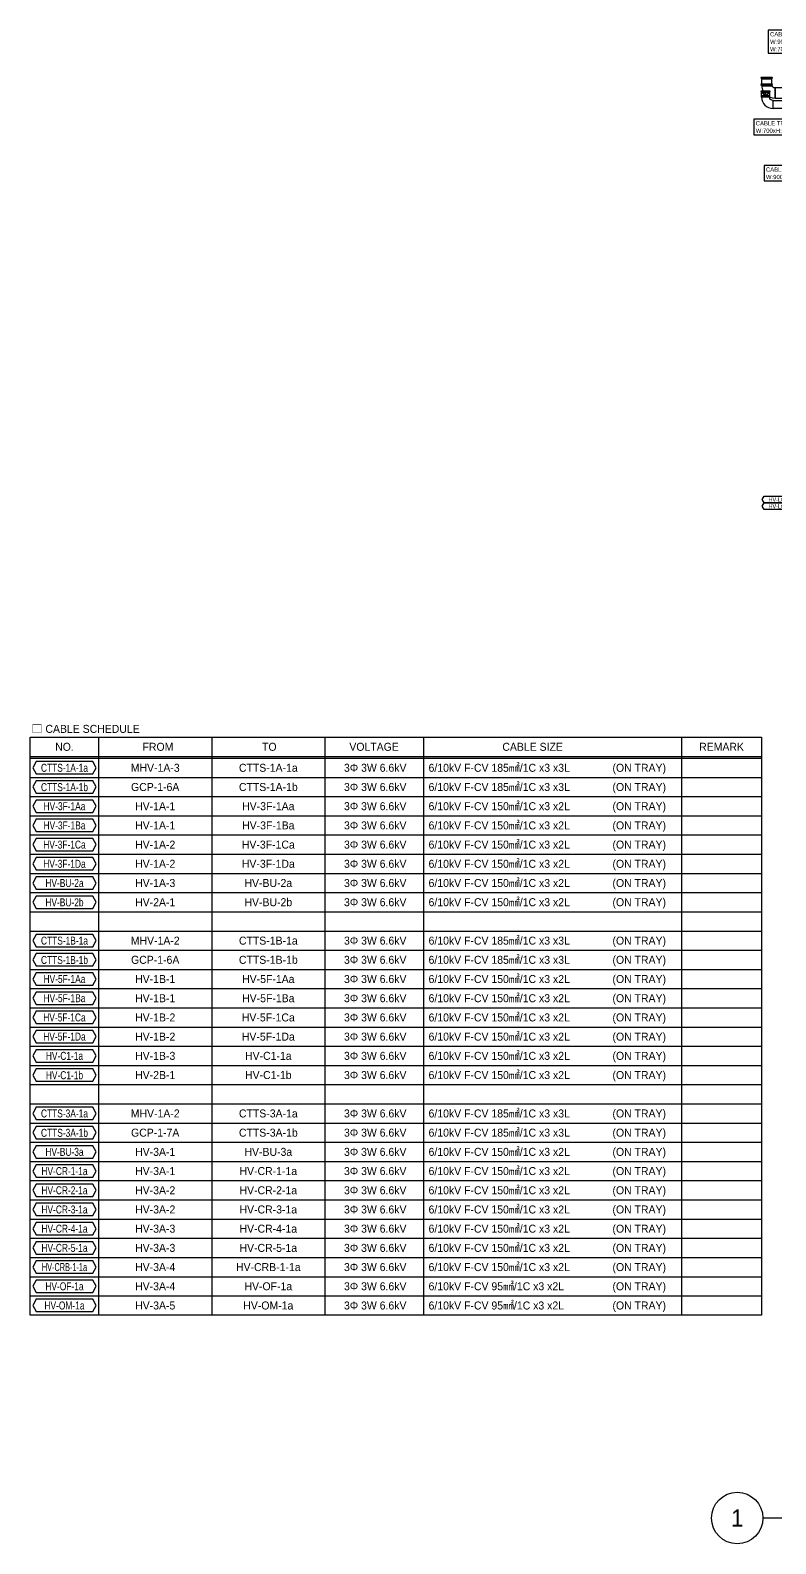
# Model space of a CAD drawing. Header units: millimetres. Extents: x 28900 to 374841, y -351975 to 849955.
# Drawn here: x 28900 to 94091, y -347550 to -215149 of the extents above; entities that cross this region are included whole.
import ezdxf
from ezdxf.enums import TextEntityAlignment as Align

# ---------------------------------------------------------------- set-up
doc = ezdxf.new("R2010")
doc.units = ezdxf.units.MM
doc.header["$LTSCALE"] = 150
for name, color, linetype in [('-----26 Electrical Cable Tray_HV_IT', 4, 'Continuous'), ('-----26 Electrical Cable Tray_HV_N', 30, 'Continuous'), ('-----26 Electrical Cable Tray_HV_UT A', 1, 'Continuous'), ('-----26 Electrical Cable Tray_HV_UT B', 71, 'Continuous'), ('-----26 Electrical Cable Tray_HV_발전기 A', 6, 'Continuous'), ('-----26 Electrical Cable Tray_HV_발전기 B', 103, 'Continuous'), ('-----29 Cable Schedule', 1, 'Continuous'), ('-----29 Indicator', 1, 'Continuous'), ('-----29 주기', 1, 'Continuous'), ('-----30 Text', 2, 'Continuous'), ('-----41 Drawing Title', 2, 'Continuous'), ('-----99 Cable Schedule', 2, 'Continuous')]:
    doc.layers.add(name, color=color, linetype=linetype)
doc.styles.add('ELEC', font='Dotum.ttf')

# ---------------------------------------------------------------- blocks, each defined once
blk = doc.blocks.new('A$634112462862')
at = {"color": 0}
for p, q in [((0, 100), (0, 500)), ((0, 500), (700, 500)), ((0, 0), (0, 100)), ((700, 0), (0, 0)), ((700, 500), (700, 100)), ((700, 100), (700, 0))]:
    blk.add_line(p, q, dxfattribs=at)
at = {"color": 8}
for p, q in [((700, 400), (0, 500)), ((700, 500), (0, 400)), ((350, 100), (0, 400)), ((0, 400), (700, 400)), ((700, 100), (0, 100)), ((350, 100), (700, 400))]:
    blk.add_line(p, q, dxfattribs=at)

msp = doc.modelspace()

# ---------------------------------------------------------------- linework, layer by layer
at = {"layer": '-----26 Electrical Cable Tray_HV_IT', "elevation": 0}
for points in [[(92854, -219895), (92854, -219995), (93754, -219995), (93754, -219895)], [(94054, -221095), (100054, -221095), (100054, -220195), (94054, -220195)]]:
    msp.add_lwpolyline(points, close=True, dxfattribs=at)
for points in [[(93754, -219895), (92854, -219995)], [(92854, -219895), (93754, -219995)]]:
    msp.add_lwpolyline(points, dxfattribs=at)
msp.add_lwpolyline([(94054, -220195), (94054, -220195, -0.4142136), (93754, -219895), (93754, -219895), (92854, -219895, 0.4142136), (94054, -221095)], format="xyb", close=True, dxfattribs=at)
at = {"layer": '-----26 Electrical Cable Tray_HV_N', "color": 1, "elevation": 0}
for points in [[(93436, -215149), (93436, -217149), (98282, -217149), (98282, -215149)], [(92182, -222938), (92182, -224288), (97028, -224288), (97028, -222938)]]:
    msp.add_lwpolyline(points, close=True, dxfattribs=at)
at = {"layer": '-----26 Electrical Cable Tray_HV_N', "color": 1}
msp.add_lwpolyline([(93075, -226984), (93075, -228334), (97921, -228334), (97921, -226984)], close=True, dxfattribs=at)
at = {"layer": '-----26 Electrical Cable Tray_HV_UT A', "elevation": 0}
for points in [[(92854, -219295), (92854, -219395), (93754, -219395), (93754, -219295)], [(93754, -219895), (93754, -219295), (92854, -219295), (92854, -219895)], [(94054, -221095), (98954, -221095), (98954, -220195), (94054, -220195)]]:
    msp.add_lwpolyline(points, close=True, dxfattribs=at)
for points in [[(93754, -219295), (92854, -219395)], [(92854, -219295), (93754, -219395)]]:
    msp.add_lwpolyline(points, dxfattribs=at)
msp.add_lwpolyline([(94054, -220195), (94054, -220195, -0.4142136), (93754, -219895), (93754, -219895), (92854, -219895, 0.4142136), (94054, -221095)], format="xyb", close=True, dxfattribs=at)
at = {"layer": '-----26 Electrical Cable Tray_HV_발전기 A', "elevation": 0}
msp.add_lwpolyline([(92854, -220495), (92854, -220595), (93554, -220595), (93554, -220495)], close=True, dxfattribs=at)
for points in [[(93554, -220495), (92854, -220595)], [(92854, -220495), (93554, -220595)]]:
    msp.add_lwpolyline(points, dxfattribs=at)
at = {"layer": '-----26 Electrical Cable Tray_HV_발전기 A'}
msp.add_lwpolyline([(93554, -220995), (92854, -220995, 0.4142136), (93854, -221995), (93854, -221295, -0.4142136)], format="xyb", close=True, dxfattribs=at)
msp.add_lwpolyline([(100254, -221295), (100254, -221995), (93854, -221995), (93854, -221295)], close=True, dxfattribs=at)
at = {"layer": '-----41 Drawing Title', "color": 7}
msp.add_line((135622, -345300), (92978, -345300), dxfattribs=at)
msp.add_circle((90728, -345300), 2250, dxfattribs=at)
at = {"layer": '-----99 Cable Schedule', "color": 1}
for points in [[(95589, -255917), (95756, -256206), (95589, -256495), (93067, -256495), (92900, -256206), (93067, -255917)], [(95589, -256495), (95756, -256784), (95589, -257072), (93067, -257072), (92900, -256784), (93067, -256495)]]:
    msp.add_lwpolyline(points, close=True, dxfattribs=at)
at = {"color": 0, "elevation": 0}
for points in [[(92829, -219295), (92829, -219245), (93779, -219245), (93779, -219295), (92829, -219295)], [(92879, -219395), (92854, -219395), (92854, -219295), (93754, -219295), (93754, -219395), (93729, -219395)], [(92829, -219895), (92829, -219845), (93779, -219845), (93779, -219895), (92829, -219895)], [(92829, -220495), (92829, -220445), (93579, -220445), (93579, -220495), (92829, -220495)], [(92879, -219995), (92854, -219995), (92854, -219895), (93754, -219895), (93754, -219995), (93729, -219995)], [(92879, -220595), (92854, -220595), (92854, -220495), (93554, -220495), (93554, -220595), (93529, -220595)]]:
    msp.add_lwpolyline(points, dxfattribs=at)

# ---------------------------------------------------------------- block references
at = {"layer": '-----26 Electrical Cable Tray_HV_발전기 A'}
msp.add_blockref('A$634112462862', (92854, -220995), dxfattribs=at)

# ---------------------------------------------------------------- texts
at = {"layer": '-----26 Electrical Cable Tray_HV_N', "style": 'ELEC'}
for s, p in [('CABLE TRAY (HV)', (93596, -215499)), ('W:900xH:100x2EA', (93596, -216149))]:
    msp.add_text(s, height=375, dxfattribs=at).set_placement(p, align=Align.MIDDLE_LEFT)
at = {"layer": '-----26 Electrical Cable Tray_HV_UT B', "style": 'ELEC'}
for s, p in [('CABLE TRAY (HV)', (93235, -227334)), ('W:900xH:100x1EA', (93235, -227984))]:
    msp.add_text(s, height=375, dxfattribs=at).set_placement(p, align=Align.MIDDLE_LEFT)
at = {"layer": '-----26 Electrical Cable Tray_HV_발전기 A', "style": 'ELEC'}
for s, p in [('W:700xH:100x2EA', (93596, -216799)), ('W:700xH:100x3EA', (92342, -223938)), ('CABLE TRAY (HV)', (92342, -223288))]:
    msp.add_text(s, height=375, dxfattribs=at).set_placement(p, align=Align.MIDDLE_LEFT)
at = {"layer": '-----41 Drawing Title', "color": 7, "style": 'ELEC'}
msp.add_text('1', height=1500, dxfattribs=at).set_placement((90728, -345300), align=Align.MIDDLE)
at = {"layer": '-----99 Cable Schedule', "style": 'ELEC', "width": 0.8}
for s, p in [('HV-LOa', (94328, -256206)), ('HV-LOb', (94328, -256784))]:
    msp.add_text(s, height=375, dxfattribs=at).set_placement(p, align=Align.MIDDLE)
at = {"color": 0, "style": 'ELEC', "width": 0.7}
for s, p in [('HV 트레이-UT', (93327, -219349)), ('HV 트레이-발전기', (93204, -220546))]:
    msp.add_text(s, height=50, dxfattribs=at).set_placement(p, align=Align.MIDDLE_CENTER)

# ---------------------------------------------------------------- wipeouts: each hides what was drawn before it
at = {"color": 3}
msp.add_wipeout([(28900, -276992), (92854, -276992), (92854, -327548), (28900, -327548)], dxfattribs=at).dxf.layer = '-----26 Electrical Cable Tray_HV_발전기 B'

# ---------------------------------------------------------------- next in the draw order: linework, layer by layer
at = {"layer": '-----29 Cable Schedule'}
for p, q in [((34880, -276992), (34880, -278828)), ((44771, -276992), (44771, -278828)), ((54663, -276992), (54663, -278828)), ((63274, -276992), (63274, -278828)), ((85854, -276992), (85854, -278828))]:
    msp.add_line(p, q, dxfattribs=at)
at = {"layer": '-----29 Cable Schedule', "color": 3}
for p, q in [((28900, -278672), (92854, -278672)), ((28900, -278828), (92854, -278828))]:
    msp.add_line(p, q, dxfattribs=at)
at = {"layer": '-----29 Cable Schedule', "color": 1}
for p, q in [((34880, -278828), (34880, -327548)), ((44771, -278828), (44771, -327548)), ((54663, -278828), (54663, -327548)), ((63274, -278828), (63274, -327548)), ((85854, -278828), (85854, -327548)), ((28900, -280508), (92854, -280508)), ((28900, -282188), (92854, -282188)), ((28900, -283868), (92854, -283868)), ((28900, -285548), (92854, -285548)), ((28900, -287228), (92854, -287228)), ((28900, -288908), (92854, -288908)), ((28900, -290588), (92854, -290588)), ((28900, -292268), (92854, -292268)), ((28900, -293948), (92854, -293948)), ((28900, -295628), (92854, -295628)), ((28900, -297308), (92854, -297308)), ((28900, -298988), (92854, -298988)), ((28900, -300668), (92854, -300668)), ((28900, -302348), (92854, -302348)), ((28900, -304028), (92854, -304028)), ((28900, -305708), (92854, -305708)), ((28900, -307388), (92854, -307388)), ((28900, -309068), (92854, -309068)), ((28900, -310748), (92854, -310748)), ((28900, -312428), (92854, -312428)), ((28900, -314108), (92854, -314108)), ((28900, -315788), (92854, -315788)), ((28900, -317468), (92854, -317468)), ((28900, -319148), (92854, -319148)), ((28900, -320828), (92854, -320828)), ((28900, -322508), (92854, -322508)), ((28900, -324188), (92854, -324188)), ((28900, -325868), (92854, -325868))]:
    msp.add_line(p, q, dxfattribs=at)
at = {"layer": '-----29 Cable Schedule', "color": 3}
msp.add_lwpolyline([(28900, -276992), (92854, -276992), (92854, -327548), (28900, -327548)], close=True, dxfattribs=at)
at = {"layer": '-----29 주기'}
for points in [[(29420, -279129), (29109, -279668), (29420, -280207), (34359, -280207), (34671, -279668), (34359, -279129)], [(29420, -280809), (29109, -281348), (29420, -281887), (34359, -281887), (34671, -281348), (34359, -280809)], [(29420, -282489), (29109, -283028), (29420, -283567), (34359, -283567), (34671, -283028), (34359, -282489)], [(29420, -284169), (29109, -284708), (29420, -285247), (34359, -285247), (34671, -284708), (34359, -284169)], [(29420, -285849), (29109, -286388), (29420, -286927), (34359, -286927), (34671, -286388), (34359, -285849)], [(29420, -287529), (29109, -288068), (29420, -288607), (34359, -288607), (34671, -288068), (34359, -287529)], [(29420, -289209), (29109, -289748), (29420, -290287), (34359, -290287), (34671, -289748), (34359, -289209)], [(29420, -290889), (29109, -291428), (29420, -291967), (34359, -291967), (34671, -291428), (34359, -290889)], [(29420, -294249), (29109, -294788), (29420, -295327), (34359, -295327), (34671, -294788), (34359, -294249)], [(29420, -295929), (29109, -296468), (29420, -297007), (34359, -297007), (34671, -296468), (34359, -295929)], [(29420, -297609), (29109, -298148), (29420, -298687), (34359, -298687), (34671, -298148), (34359, -297609)], [(29420, -299289), (29109, -299828), (29420, -300367), (34359, -300367), (34671, -299828), (34359, -299289)], [(29420, -300969), (29109, -301508), (29420, -302047), (34359, -302047), (34671, -301508), (34359, -300969)], [(29420, -302649), (29109, -303188), (29420, -303727), (34359, -303727), (34671, -303188), (34359, -302649)], [(29420, -304329), (29109, -304868), (29420, -305407), (34359, -305407), (34671, -304868), (34359, -304329)], [(29420, -306009), (29109, -306548), (29420, -307087), (34359, -307087), (34671, -306548), (34359, -306009)], [(29420, -309369), (29109, -309908), (29420, -310447), (34359, -310447), (34671, -309908), (34359, -309369)], [(29420, -311049), (29109, -311588), (29420, -312127), (34359, -312127), (34671, -311588), (34359, -311049)], [(29420, -312729), (29109, -313268), (29420, -313807), (34359, -313807), (34671, -313268), (34359, -312729)], [(29420, -314409), (29109, -314948), (29420, -315487), (34359, -315487), (34671, -314948), (34359, -314409)], [(29420, -316089), (29109, -316628), (29420, -317167), (34359, -317167), (34671, -316628), (34359, -316089)], [(29420, -317769), (29109, -318308), (29420, -318847), (34359, -318847), (34671, -318308), (34359, -317769)], [(29420, -319449), (29109, -319988), (29420, -320527), (34359, -320527), (34671, -319988), (34359, -319449)], [(29420, -321129), (29109, -321668), (29420, -322207), (34359, -322207), (34671, -321668), (34359, -321129)], [(29420, -322809), (29109, -323348), (29420, -323887), (34359, -323887), (34671, -323348), (34359, -322809)], [(29420, -324489), (29109, -325028), (29420, -325567), (34359, -325567), (34671, -325028), (34359, -324489)], [(29420, -326169), (29109, -326708), (29420, -327247), (34359, -327247), (34671, -326708), (34359, -326169)]]:
    msp.add_lwpolyline(points, close=True, dxfattribs=at)

# ---------------------------------------------------------------- next in the draw order: texts
at = {"layer": '-----29 Indicator', "color": 2, "linetype": 'Continuous', "style": 'ELEC'}
msp.add_text('□ CABLE SCHEDULE', height=700, dxfattribs=at).set_placement((29016, -276264), align=Align.MIDDLE_LEFT)
at = {"layer": '-----30 Text', "style": 'ELEC'}
msp.add_text('NO.', height=700, dxfattribs=at).set_placement((31890, -277832), align=Align.MIDDLE)
for s, p in [('FROM', (40066, -277832)), ('TO', (49806, -277832)), ('VOLTAGE', (58966, -277832)), ('CABLE SIZE', (72831, -277832)), ('REMARK', (89354, -277832))]:
    msp.add_text(s, height=700, dxfattribs=at).set_placement(p, align=Align.MIDDLE_CENTER)
at = {"layer": '-----30 Text', "linetype": 'Continuous', "style": 'ELEC'}
for s, width, p in [('CTTS-1A-1a', 0.8, (31890, -279668)), ('CTTS-1A-1b', 0.8, (31890, -281348)), ('HV-3F-1Aa', 0.8, (31890, -283028)), ('HV-3F-1Ba', 0.8, (31890, -284708)), ('HV-3F-1Ca', 0.8, (31890, -286388)), ('HV-3F-1Da', 0.8, (31890, -288068)), ('HV-BU-2a', 0.8, (31890, -289748)), ('HV-BU-2b', 0.8, (31890, -291428)), ('CTTS-1B-1a', 0.8, (31890, -294788)), ('CTTS-1B-1b', 0.8, (31890, -296468)), ('HV-5F-1Aa', 0.8, (31890, -298148)), ('HV-5F-1Ba', 0.8, (31890, -299828)), ('HV-5F-1Ca', 0.8, (31890, -301508)), ('HV-5F-1Da', 0.8, (31890, -303188)), ('HV-C1-1a', 0.8, (31890, -304868)), ('HV-C1-1b', 0.8, (31890, -306548)), ('CTTS-3A-1a', 0.8, (31890, -309908)), ('CTTS-3A-1b', 0.8, (31890, -311588)), ('HV-BU-3a', 0.8, (31890, -313268)), ('HV-CR-1-1a', 0.8, (31890, -314948)), ('HV-CR-2-1a', 0.8, (31890, -316628)), ('HV-CR-3-1a', 0.8, (31890, -318308)), ('HV-CR-4-1a', 0.8, (31890, -319988)), ('HV-CR-5-1a', 0.8, (31890, -321668)), ('HV-CRB-1-1a', 0.7, (31890, -323348)), ('HV-OF-1a', 0.8, (31890, -325028)), ('HV-OM-1a', 0.8, (31890, -326708))]:
    msp.add_text(s, height=700, dxfattribs=dict(at, width=width)).set_placement(p, align=Align.MIDDLE)
at = {"layer": '-----30 Text', "color": 3, "style": 'ELEC'}
for s, p in [('MHV-1A-3', (39826, -279668)), ('CTTS-1A-1a', (49717, -279668)), ('3Φ 3W 6.6kV', (59068, -279668)), ('GCP-1-6A', (39826, -281348)), ('CTTS-1A-1b', (49717, -281348)), ('3Φ 3W 6.6kV', (59068, -281348)), ('HV-1A-1', (39826, -283028)), ('HV-3F-1Aa', (49717, -283028)), ('3Φ 3W 6.6kV', (59068, -283028)), ('HV-1A-1', (39826, -284708)), ('HV-3F-1Ba', (49717, -284708)), ('3Φ 3W 6.6kV', (59068, -284708)), ('HV-1A-2', (39826, -286388)), ('HV-3F-1Ca', (49717, -286388)), ('3Φ 3W 6.6kV', (59068, -286388)), ('HV-1A-2', (39826, -288068)), ('HV-3F-1Da', (49717, -288068)), ('3Φ 3W 6.6kV', (59068, -288068)), ('HV-1A-3', (39826, -289748)), ('HV-BU-2a', (49717, -289748)), ('3Φ 3W 6.6kV', (59068, -289748)), ('HV-2A-1', (39826, -291428)), ('HV-BU-2b', (49717, -291428)), ('3Φ 3W 6.6kV', (59068, -291428)), ('MHV-1A-2', (39826, -294788)), ('CTTS-1B-1a', (49717, -294788)), ('3Φ 3W 6.6kV', (59068, -294788)), ('GCP-1-6A', (39826, -296468)), ('CTTS-1B-1b', (49717, -296468)), ('3Φ 3W 6.6kV', (59068, -296468)), ('HV-1B-1', (39826, -298148)), ('HV-5F-1Aa', (49717, -298148)), ('3Φ 3W 6.6kV', (59068, -298148)), ('HV-1B-1', (39826, -299828)), ('HV-5F-1Ba', (49717, -299828)), ('3Φ 3W 6.6kV', (59068, -299828)), ('HV-1B-2', (39826, -301508)), ('HV-5F-1Ca', (49717, -301508)), ('3Φ 3W 6.6kV', (59068, -301508)), ('HV-1B-2', (39826, -303188)), ('HV-5F-1Da', (49717, -303188)), ('3Φ 3W 6.6kV', (59068, -303188)), ('HV-1B-3', (39826, -304868)), ('HV-C1-1a', (49717, -304868)), ('3Φ 3W 6.6kV', (59068, -304868)), ('HV-2B-1', (39826, -306548)), ('HV-C1-1b', (49717, -306548)), ('3Φ 3W 6.6kV', (59068, -306548)), ('MHV-1A-2', (39826, -309908)), ('CTTS-3A-1a', (49717, -309908)), ('3Φ 3W 6.6kV', (59068, -309908)), ('GCP-1-7A', (39826, -311588)), ('CTTS-3A-1b', (49717, -311588)), ('3Φ 3W 6.6kV', (59068, -311588)), ('HV-3A-1', (39826, -313268)), ('HV-BU-3a', (49717, -313268)), ('3Φ 3W 6.6kV', (59068, -313268)), ('HV-3A-1', (39826, -314948)), ('HV-CR-1-1a', (49717, -314948)), ('3Φ 3W 6.6kV', (59068, -314948)), ('HV-3A-2', (39826, -316628)), ('HV-CR-2-1a', (49717, -316628)), ('3Φ 3W 6.6kV', (59068, -316628)), ('HV-3A-2', (39826, -318308)), ('HV-CR-3-1a', (49717, -318308)), ('3Φ 3W 6.6kV', (59068, -318308)), ('HV-3A-3', (39826, -319988)), ('HV-CR-4-1a', (49717, -319988)), ('3Φ 3W 6.6kV', (59068, -319988)), ('HV-3A-3', (39826, -321668)), ('HV-CR-5-1a', (49717, -321668)), ('3Φ 3W 6.6kV', (59068, -321668)), ('HV-3A-4', (39826, -323348)), ('HV-CRB-1-1a', (49717, -323348)), ('3Φ 3W 6.6kV', (59068, -323348)), ('HV-3A-4', (39826, -325028)), ('HV-OF-1a', (49717, -325028)), ('3Φ 3W 6.6kV', (59068, -325028)), ('HV-3A-5', (39826, -326708)), ('HV-OM-1a', (49717, -326708)), ('3Φ 3W 6.6kV', (59068, -326708))]:
    msp.add_text(s, height=700, dxfattribs=at).set_placement(p, align=Align.MIDDLE_CENTER)
for s, p in [('6/10kV F-CV 185㎟/1C x3 x3L', (63731, -279668)), ('6/10kV F-CV 185㎟/1C x3 x3L', (63731, -281348)), ('6/10kV F-CV 150㎟/1C x3 x2L', (63731, -283028)), ('6/10kV F-CV 150㎟/1C x3 x2L', (63731, -284708)), ('6/10kV F-CV 150㎟/1C x3 x2L', (63731, -286388)), ('6/10kV F-CV 150㎟/1C x3 x2L', (63731, -288068)), ('6/10kV F-CV 150㎟/1C x3 x2L', (63731, -289748)), ('6/10kV F-CV 150㎟/1C x3 x2L', (63731, -291428)), ('6/10kV F-CV 185㎟/1C x3 x3L', (63731, -294788)), ('6/10kV F-CV 185㎟/1C x3 x3L', (63731, -296468)), ('6/10kV F-CV 150㎟/1C x3 x2L', (63731, -298148)), ('6/10kV F-CV 150㎟/1C x3 x2L', (63731, -299828)), ('6/10kV F-CV 150㎟/1C x3 x2L', (63731, -301508)), ('6/10kV F-CV 150㎟/1C x3 x2L', (63731, -303188)), ('6/10kV F-CV 150㎟/1C x3 x2L', (63731, -304868)), ('6/10kV F-CV 150㎟/1C x3 x2L', (63731, -306548)), ('6/10kV F-CV 185㎟/1C x3 x3L', (63731, -309908)), ('6/10kV F-CV 185㎟/1C x3 x3L', (63731, -311588)), ('6/10kV F-CV 150㎟/1C x3 x2L', (63731, -313268)), ('6/10kV F-CV 150㎟/1C x3 x2L', (63731, -314948)), ('6/10kV F-CV 150㎟/1C x3 x2L', (63731, -316628)), ('6/10kV F-CV 150㎟/1C x3 x2L', (63731, -318308)), ('6/10kV F-CV 150㎟/1C x3 x2L', (63731, -319988)), ('6/10kV F-CV 150㎟/1C x3 x2L', (63731, -321668)), ('6/10kV F-CV 150㎟/1C x3 x2L', (63731, -323348)), ('6/10kV F-CV 95㎟/1C x3 x2L', (63731, -325028)), ('6/10kV F-CV 95㎟/1C x3 x2L', (63731, -326708))]:
    msp.add_text(s, height=700, dxfattribs=at).set_placement(p, align=Align.MIDDLE_LEFT)
for p in [(84496, -279668), (84496, -281348), (84496, -283028), (84496, -284708), (84496, -286388), (84496, -288068), (84496, -289748), (84496, -291428), (84496, -294788), (84496, -296468), (84496, -298148), (84496, -299828), (84496, -301508), (84496, -303188), (84496, -304868), (84496, -306548), (84496, -309908), (84496, -311588), (84496, -313268), (84496, -314948), (84496, -316628), (84496, -318308), (84496, -319988), (84496, -321668), (84496, -323348), (84496, -325028), (84496, -326708)]:
    msp.add_text('(ON TRAY)', height=700, dxfattribs=at).set_placement(p, align=Align.MIDDLE_RIGHT)

doc.saveas('drawing.dxf')
